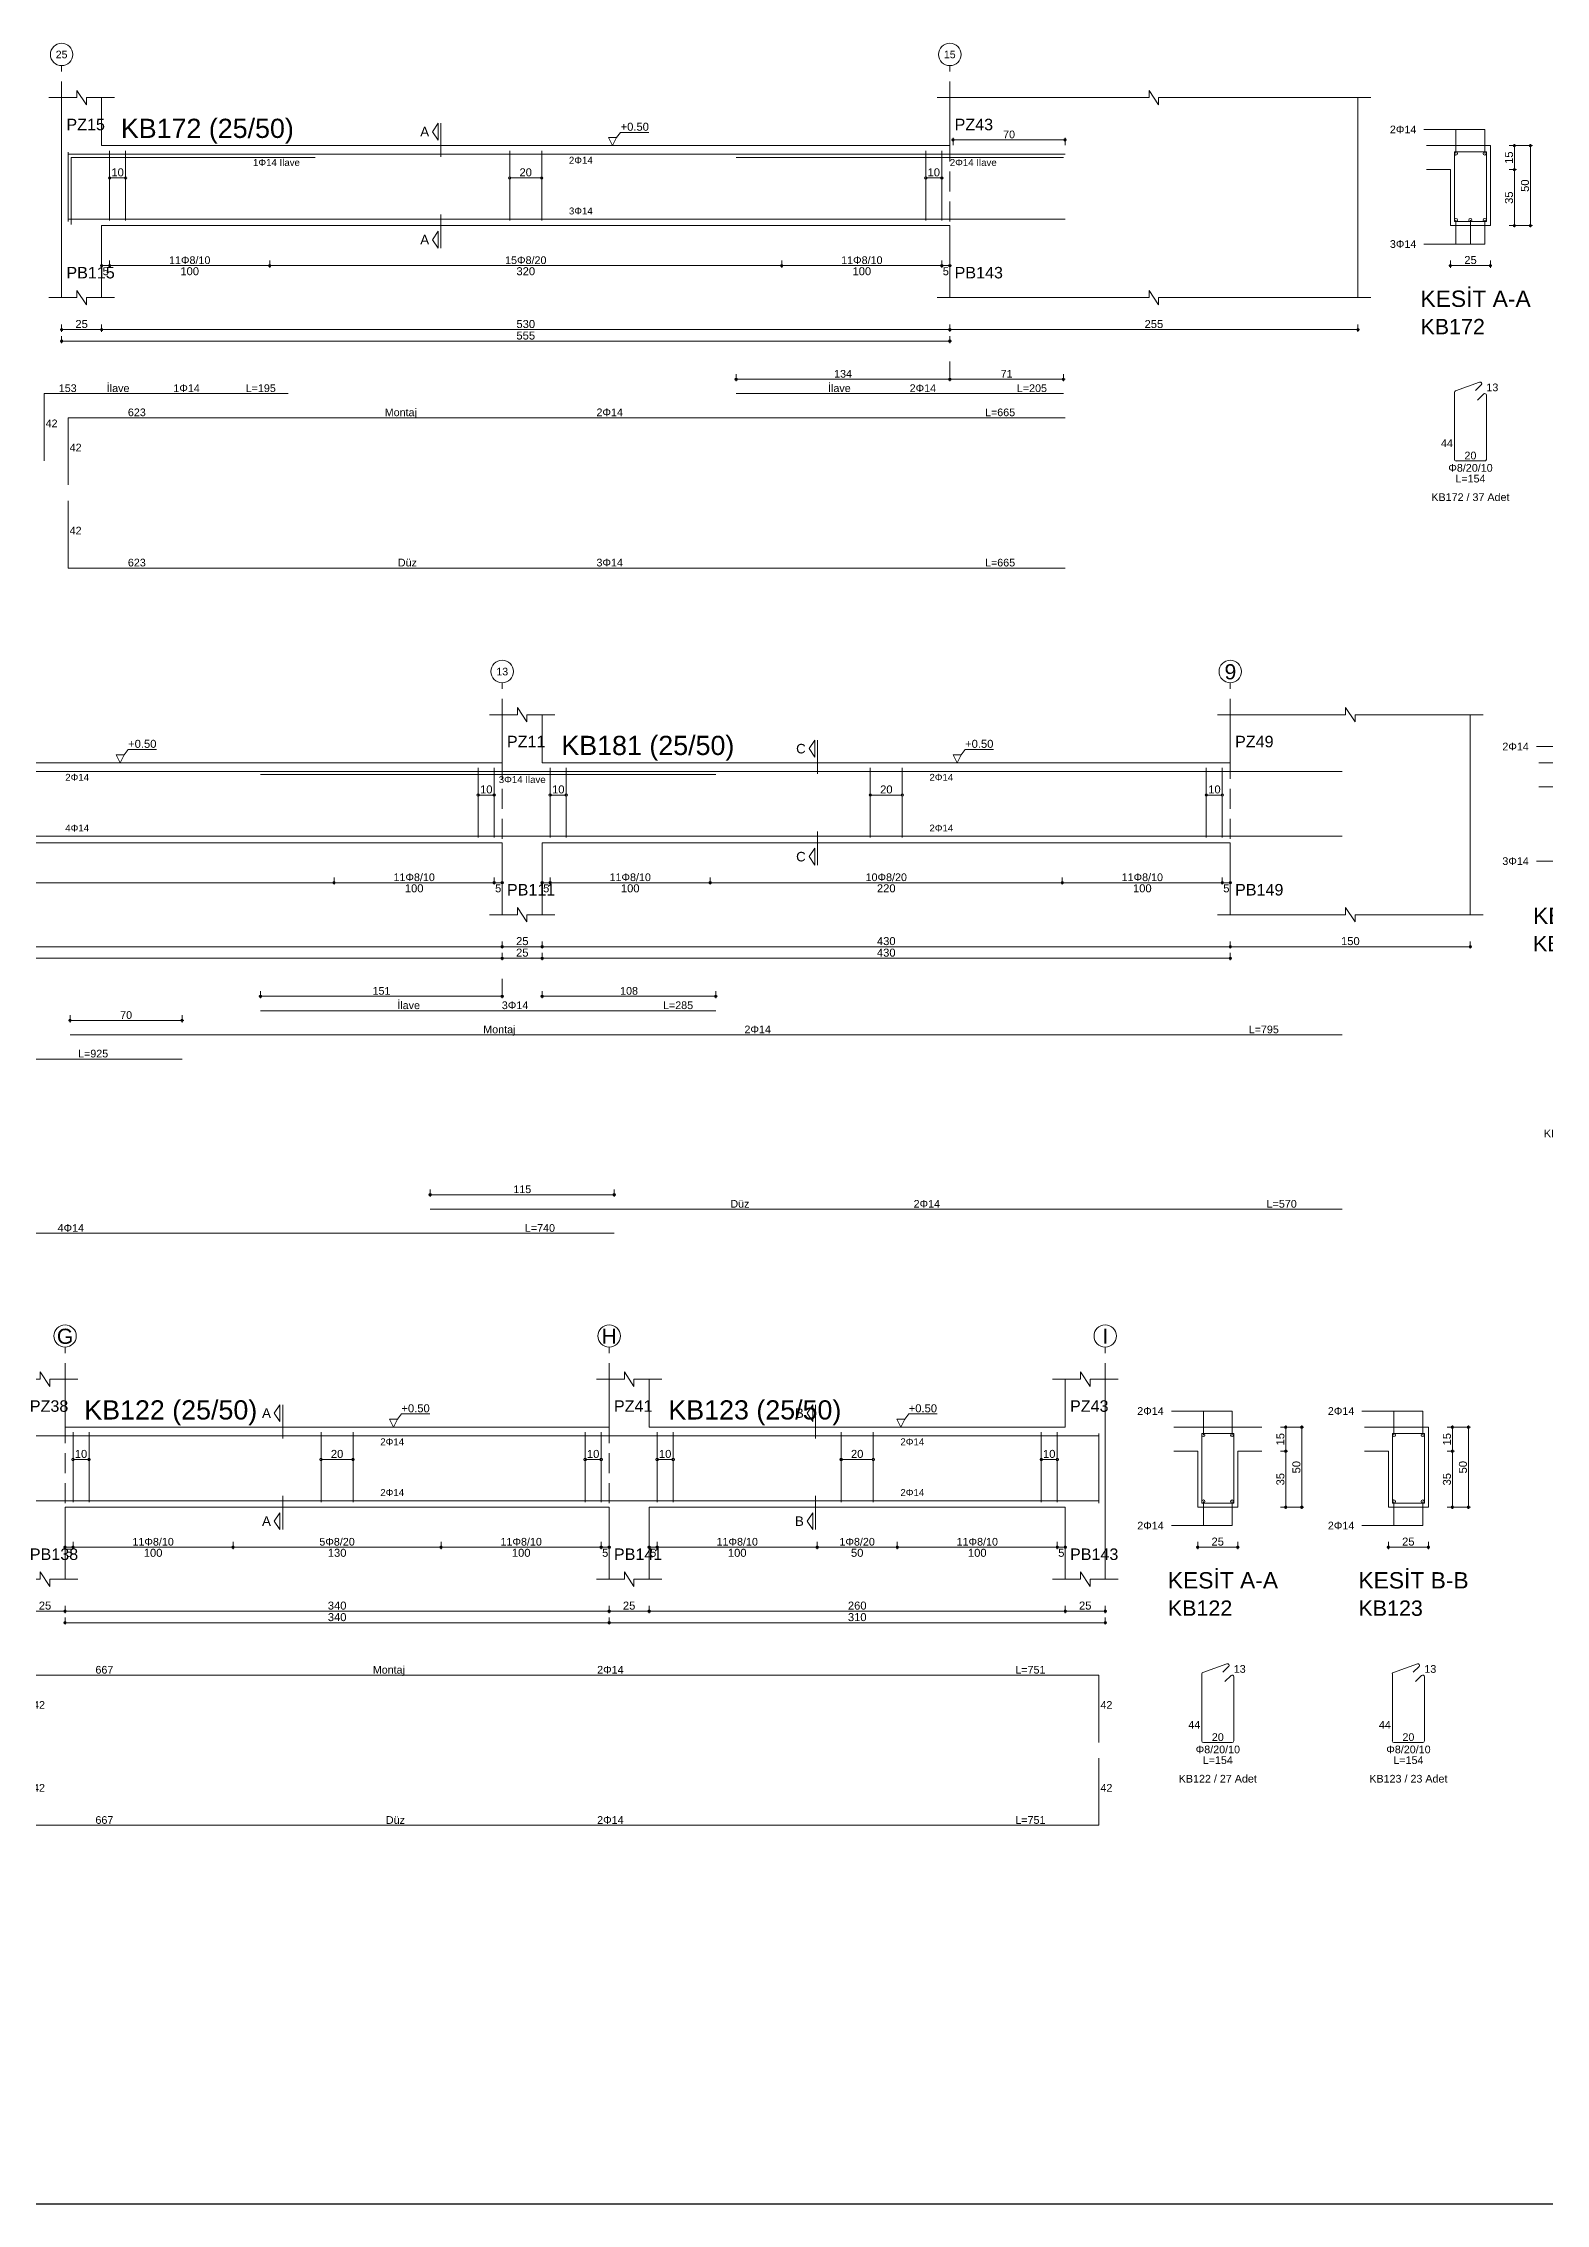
# Model space of a CAD drawing. Header units: millimetres. Extents: x 2232 to 85269, y -3593 to 5869.
# Drawn here: x 12529 to 13937, y -3593 to -1568 of the extents above; entities that cross this region are included whole.
import ezdxf

# ---------------------------------------------------------------- set-up
doc = ezdxf.new("R2010")
doc.units = ezdxf.units.MM
doc.linetypes.add('DASHDOT2', pattern=[12.7, 6.35, -3.175, 0, -3.175])
doc.linetypes.add('DASHED4', pattern=[18.75, 12.5, -6.25])
doc.layers.add('aks', color=251, linetype='DASHDOT2', lineweight=35)
for name, color, linetype in [('Donatı Topl. Uzun. Yazısı', 7, 'Continuous'), ('Donatı Uz. Yazısı', 7, 'Continuous'), ('Donatı Yazısı', 7, 'Continuous'), ('Donatı Çizgisi', 7, 'Continuous'), ('Kiriş', 7, 'Continuous'), ('Standart', 7, 'Continuous'), ('Ölçülendirme', 7, 'Continuous')]:
    doc.layers.add(name, color=color, linetype=linetype)
doc.styles.add('arial_1_18', font='arial.ttf', dxfattribs={"height": 0.2})

# ---------------------------------------------------------------- blocks, each defined once
blk = doc.blocks.new('IDE757Entity7352')
at = {"layer": 'aks', "color": 30, "linetype": 'DASHED4', "lineweight": 5}
for points in [[(4895.9, 2001.7), (4895.9, 2136.7)], [(5235.9, 2001.7), (5235.9, 2136.7)], [(5545.9, 2001.7), (5545.9, 2136.7)]]:
    blk.add_lwpolyline(points, dxfattribs=at)
at = {"layer": 'aks', "color": 1, "linetype": 'Continuous', "lineweight": 5}
for centre in [(4895.9, 2143.7), (5235.9, 2143.7), (5545.9, 2143.7)]:
    blk.add_circle(centre, 7, dxfattribs=at)
at = {"layer": 'Donatı Çizgisi', "color": 5, "linetype": 'Continuous', "lineweight": 5}
for points in [[(4874.9, 2039.3), (4874.9, 2082.7)], [(4874.9, 2081.3), (5541.9, 2081.3)], [(4900.9, 2039.9), (4900.9, 2083.5)], [(4910.9, 2039.9), (4910.9, 2083.5)], [(5055.9, 2039.9), (5055.9, 2083.5)], [(5075.9, 2039.9), (5075.9, 2083.5)], [(5220.9, 2039.9), (5220.9, 2083.5)], [(5230.9, 2039.9), (5230.9, 2083.5)], [(5265.9, 2039.9), (5265.9, 2083.5)], [(5275.9, 2039.9), (5275.9, 2083.5)], [(5380.9, 2039.9), (5380.9, 2083.5)], [(5400.9, 2039.9), (5400.9, 2083.5)], [(5505.9, 2039.9), (5505.9, 2083.5)], [(5515.9, 2039.9), (5515.9, 2083.5)], [(5541.9, 2039.3), (5541.9, 2082.7)], [(5606.2, 2039.2), (5606.2, 2082.8)], [(5606.2, 2082.8), (5626.2, 2082.8)], [(5626.2, 2039.2), (5626.2, 2082.8)], [(5725.3, 2039.2), (5725.3, 2082.8)], [(5725.3, 2082.8), (5745.3, 2082.8)], [(5745.3, 2039.2), (5745.3, 2082.8)], [(4874.9, 2040.7), (5541.9, 2040.7)], [(5606.2, 2039.2), (5626.2, 2039.2)], [(5725.3, 2039.2), (5745.3, 2039.2)], [(4874.9, 1889.7), (4874.9, 1931.7)], [(4874.9, 1931.7), (5541.9, 1931.7)], [(5541.9, 1889.7), (5541.9, 1931.7)], [(5606.2, 1890.6), (5606.2, 1932.5)], [(5606.9, 1933.4), (5621.9, 1938.9)], [(5619.3, 1933.6), (5623, 1937.2)], [(5620.7, 1927.7), (5624.5, 1931.5)], [(5725.3, 1890.6), (5725.3, 1932.5)], [(5726, 1933.4), (5741, 1938.9)], [(5738.4, 1933.6), (5742.1, 1937.2)], [(5739.8, 1927.7), (5743.6, 1931.5)], [(5626.2, 1890.6), (5626.2, 1930.7)], [(5745.3, 1890.6), (5745.3, 1930.7)], [(4874.9, 1837.9), (4874.9, 1879.9)], [(5541.9, 1837.9), (5541.9, 1879.9)], [(5607.2, 1889.6), (5625.2, 1889.6)], [(5726.3, 1889.6), (5744.3, 1889.6)], [(4874.9, 1837.9), (5541.9, 1837.9)]]:
    blk.add_lwpolyline(points, dxfattribs=at)
for centre in [(5607.2, 2081.8), (5625.2, 2081.8), (5726.3, 2081.8), (5744.3, 2081.8), (5607.2, 2040.2), (5625.2, 2040.2), (5726.3, 2040.2), (5744.3, 2040.2)]:
    blk.add_circle(centre, 1, dxfattribs=at)
for centre, start, end in [((5607.2, 1932.5), 110, 180), ((5622.3, 1937.9), 315, 110), ((5625.2, 1930.7), 0, 135), ((5726.3, 1932.5), 110, 180), ((5741.3, 1937.9), 315, 110), ((5744.3, 1930.7), 0, 135), ((5607.2, 1890.6), 180, 270), ((5625.2, 1890.6), 270, 0), ((5726.3, 1890.6), 180, 270), ((5744.3, 1890.6), 270, 0)]:
    blk.add_arc(centre, 1.02, start, end, dxfattribs=at)
at = {"layer": 'Kiriş', "color": 1, "linetype": 'Continuous', "lineweight": 5}
for points in [[(4880.4, 2116.7), (4880.4, 2121.2)], [(4886.4, 2112.2), (4880.4, 2121.2)], [(5245.4, 2116.7), (5245.4, 2121.2)], [(5251.4, 2112.2), (5245.4, 2121.2)], [(5530.4, 2116.7), (5530.4, 2121.2)], [(5536.4, 2112.2), (5530.4, 2121.2)], [(4862.9, 2116.7), (4880.4, 2116.7)], [(4870.9, 1991.7), (4870.9, 2116.7)], [(4886.4, 2112.2), (4886.4, 2116.7)], [(4886.4, 2116.7), (4903.9, 2116.7)], [(4895.9, 2086.7), (4895.9, 2116.7)], [(5227.9, 2116.7), (5245.4, 2116.7)], [(5235.9, 2086.7), (5235.9, 2116.7)], [(5251.4, 2116.7), (5268.9, 2116.7)], [(5251.4, 2112.2), (5251.4, 2116.7)], [(5260.9, 2086.7), (5260.9, 2116.7)], [(5512.9, 2116.7), (5530.4, 2116.7)], [(5520.9, 2086.7), (5520.9, 2116.7)], [(5536.4, 2116.7), (5553.9, 2116.7)], [(5536.4, 2112.2), (5536.4, 2116.7)], [(5545.9, 1991.7), (5545.9, 2116.7)], [(4895.9, 2086.7), (5235.9, 2086.7)], [(5260.9, 2086.7), (5520.9, 2086.7)], [(5588.7, 2086.7), (5643.7, 2086.7)], [(5707.8, 2086.7), (5747.8, 2086.7)], [(5747.8, 2036.7), (5747.8, 2086.7)], [(5588.7, 2071.7), (5603.7, 2071.7)], [(5603.7, 2036.7), (5603.7, 2071.7)], [(5628.7, 2071.7), (5643.7, 2071.7)], [(5628.7, 2036.7), (5628.7, 2071.7)], [(5707.8, 2071.7), (5722.8, 2071.7)], [(5722.8, 2036.7), (5722.8, 2071.7)], [(4895.9, 2036.7), (5235.9, 2036.7)], [(4895.9, 1991.7), (4895.9, 2036.7)], [(5235.9, 1991.7), (5235.9, 2036.7)], [(5260.9, 2036.7), (5520.9, 2036.7)], [(5260.9, 1991.7), (5260.9, 2036.7)], [(5520.9, 1991.7), (5520.9, 2036.7)], [(5603.7, 2036.7), (5628.7, 2036.7)], [(5722.8, 2036.7), (5747.8, 2036.7)], [(4862.9, 1991.7), (4880.4, 1991.7)], [(4886.4, 1987.2), (4880.4, 1996.2)], [(4880.4, 1991.7), (4880.4, 1996.2)], [(4886.4, 1991.7), (4903.9, 1991.7)], [(4886.4, 1987.2), (4886.4, 1991.7)], [(5227.9, 1991.7), (5245.4, 1991.7)], [(5251.4, 1987.2), (5245.4, 1996.2)], [(5245.4, 1991.7), (5245.4, 1996.2)], [(5251.4, 1991.7), (5268.9, 1991.7)], [(5251.4, 1987.2), (5251.4, 1991.7)], [(5512.9, 1991.7), (5530.4, 1991.7)], [(5536.4, 1987.2), (5530.4, 1996.2)], [(5530.4, 1991.7), (5530.4, 1996.2)], [(5536.4, 1991.7), (5553.9, 1991.7)], [(5536.4, 1987.2), (5536.4, 1991.7)]]:
    blk.add_lwpolyline(points, dxfattribs=at)
at = {"layer": 'Ölçülendirme', "color": 1, "linetype": 'Continuous', "lineweight": 5}
for points in [[(5026.6, 2095.5), (5030.1, 2100.7)], [(5030.1, 2090.2), (5026.6, 2095.5)], [(5030.1, 2090.2), (5030.1, 2100.7)], [(5031.9, 2079.7), (5031.9, 2100.7)], [(5103.6, 2091.7), (5106.1, 2095)], [(5106.1, 2095), (5123.8, 2095)], [(5359.6, 2095.5), (5363.1, 2100.7)], [(5363.1, 2090.2), (5359.6, 2095.5)], [(5363.1, 2090.2), (5363.1, 2100.7)], [(5364.9, 2079.7), (5364.9, 2100.7)], [(5420.6, 2091.7), (5423.1, 2095)], [(5423.1, 2095), (5440.8, 2095)], [(5587.2, 2096.8), (5625.2, 2096.8)], [(5607.2, 2081.8), (5607.2, 2096.8)], [(5625.2, 2081.8), (5625.2, 2096.8)], [(5706.3, 2096.8), (5744.3, 2096.8)], [(5726.3, 2081.8), (5726.3, 2096.8)], [(5744.3, 2081.8), (5744.3, 2096.8)], [(5101.1, 2086.7), (5098.6, 2091.7)], [(5098.6, 2091.7), (5103.6, 2091.7)], [(5103.6, 2091.7), (5101.1, 2086.7)], [(5101.1, 2086.7), (5101.1, 2086.7)], [(5418.1, 2086.7), (5415.6, 2091.7)], [(5415.6, 2091.7), (5420.6, 2091.7)], [(5420.6, 2091.7), (5418.1, 2086.7)], [(5418.1, 2086.7), (5418.1, 2086.7)], [(5655.5, 2086.7), (5670, 2086.7)], [(5658.7, 2035.7), (5658.7, 2087.7)], [(5668.7, 2035.7), (5668.7, 2087.7)], [(5759.6, 2086.7), (5774.1, 2086.7)], [(5762.8, 2035.7), (5762.8, 2087.7)], [(5772.8, 2035.7), (5772.8, 2087.7)], [(4900.9, 2066.5), (4910.9, 2066.5)], [(5055.9, 2066.5), (5075.9, 2066.5)], [(5220.9, 2066.5), (5230.9, 2066.5)], [(5265.9, 2066.5), (5275.9, 2066.5)], [(5380.9, 2066.5), (5400.9, 2066.5)], [(5505.9, 2066.5), (5515.9, 2066.5)], [(5655.5, 2071.7), (5660, 2071.7)], [(5759.6, 2071.7), (5764.1, 2071.7)], [(5031.9, 2022.7), (5031.9, 2043.7)], [(5364.9, 2022.7), (5364.9, 2043.7)], [(5607.2, 2025.2), (5607.2, 2040.2)], [(5625.2, 2025.2), (5625.2, 2040.2)], [(5726.3, 2025.2), (5726.3, 2040.2)], [(5744.3, 2025.2), (5744.3, 2040.2)], [(5026.6, 2028), (5030.1, 2033.2)], [(5030.1, 2022.7), (5026.6, 2028)], [(5030.1, 2022.7), (5030.1, 2033.2)], [(5359.6, 2028), (5363.1, 2033.2)], [(5363.1, 2022.7), (5359.6, 2028)], [(5363.1, 2022.7), (5363.1, 2033.2)], [(5655.5, 2036.7), (5670, 2036.7)], [(5759.6, 2036.7), (5774.1, 2036.7)], [(4895.9, 2010.5), (4895.9, 2015)], [(4900.9, 2010.5), (4900.9, 2015)], [(5000.9, 2010.5), (5000.9, 2015)], [(5130.9, 2010.5), (5130.9, 2015)], [(5230.9, 2010.5), (5230.9, 2015)], [(5235.9, 2010.5), (5235.9, 2015)], [(5260.9, 2010.5), (5260.9, 2015)], [(5265.9, 2010.5), (5265.9, 2015)], [(5365.9, 2010.5), (5365.9, 2015)], [(5415.9, 2010.5), (5415.9, 2015)], [(5515.9, 2010.5), (5515.9, 2015)], [(5520.9, 2010.5), (5520.9, 2015)], [(5587.2, 2025.2), (5625.2, 2025.2)], [(5603.7, 2010.5), (5603.7, 2015)], [(5628.7, 2010.5), (5628.7, 2015)], [(5706.3, 2025.2), (5744.3, 2025.2)], [(5722.8, 2010.5), (5722.8, 2015)], [(5747.8, 2010.5), (5747.8, 2015)], [(4894.9, 2011.7), (5236.9, 2011.7)], [(5259.9, 2011.7), (5521.9, 2011.7)], [(5602.7, 2011.7), (5629.7, 2011.7)], [(5721.8, 2011.7), (5748.8, 2011.7)], [(4869.9, 1971.7), (5546.9, 1971.7)], [(4870.9, 1970.5), (4870.9, 1975)], [(4895.9, 1970.5), (4895.9, 1975)], [(5235.9, 1970.5), (5235.9, 1975)], [(5260.9, 1970.5), (5260.9, 1975)], [(5520.9, 1970.5), (5520.9, 1975)], [(5545.9, 1970.5), (5545.9, 1975)], [(4894.9, 1964.5), (5546.9, 1964.5)], [(4895.9, 1963.3), (4895.9, 1967.8)], [(5235.9, 1963.3), (5235.9, 1967.8)], [(5545.9, 1963.3), (5545.9, 1967.8)]]:
    blk.add_lwpolyline(points, dxfattribs=at)
for centre in [(5658.7, 2086.7), (5668.7, 2086.7), (5762.8, 2086.7), (5772.8, 2086.7), (4900.9, 2066.5), (4910.9, 2066.5), (5055.9, 2066.5), (5075.9, 2066.5), (5220.9, 2066.5), (5230.9, 2066.5), (5265.9, 2066.5), (5275.9, 2066.5), (5380.9, 2066.5), (5400.9, 2066.5), (5505.9, 2066.5), (5515.9, 2066.5), (5658.7, 2071.7), (5762.8, 2071.7), (5658.7, 2036.7), (5668.7, 2036.7), (5762.8, 2036.7), (5772.8, 2036.7), (4895.9, 2011.7), (4900.9, 2011.7), (4900.9, 2011.7), (5000.9, 2011.7), (5000.9, 2011.7), (5130.9, 2011.7), (5130.9, 2011.7), (5230.9, 2011.7), (5230.9, 2011.7), (5235.9, 2011.7), (5260.9, 2011.7), (5265.9, 2011.7), (5265.9, 2011.7), (5365.9, 2011.7), (5365.9, 2011.7), (5415.9, 2011.7), (5415.9, 2011.7), (5515.9, 2011.7), (5515.9, 2011.7), (5520.9, 2011.7), (5603.7, 2011.7), (5628.7, 2011.7), (5722.8, 2011.7), (5747.8, 2011.7), (4870.9, 1971.7), (4895.9, 1971.7), (4895.9, 1971.7), (5235.9, 1971.7), (5235.9, 1971.7), (5260.9, 1971.7), (5260.9, 1971.7), (5520.9, 1971.7), (5520.9, 1971.7), (5545.9, 1971.7), (4895.9, 1964.5), (5235.9, 1964.5), (5235.9, 1964.5), (5545.9, 1964.5)]:
    blk.add_circle(centre, 0.75, dxfattribs=at)
at = {"layer": 'aks', "color": 1, "linetype": 'Continuous', "lineweight": 5, "style": 'arial_1_18'}
for s, p in [('G', (4890.8, 2138.8)), ('H', (5231.1, 2138.8)), ('I', (5544.1, 2138.8))]:
    blk.add_text(s, height=9.45, dxfattribs=at).set_placement(p)
at = {"layer": 'Donatı Topl. Uzun. Yazısı', "color": 1, "linetype": 'Continuous', "lineweight": 5, "style": 'arial_1_18'}
for s, p in [('L=751', (5489.7, 1932.7)), ('L=154', (5606.8, 1876.2)), ('L=154', (5725.9, 1876.2)), ('L=751', (5489.7, 1838.8))]:
    blk.add_text(s, height=4.8, dxfattribs=at).set_placement(p)
at = {"layer": 'Donatı Uz. Yazısı', "color": 1, "linetype": 'Continuous', "lineweight": 5, "style": 'arial_1_18'}
for s, p in [('667', (4914.9, 1932.7)), ('13', (5626.2, 1933.2)), ('13', (5745.3, 1933.2)), ('42', (4875.9, 1910.7)), ('42', (5542.9, 1910.7)), ('44', (5597.8, 1898.3)), ('20', (5612.5, 1890.6)), ('44', (5716.9, 1898.3)), ('20', (5731.6, 1890.6)), ('42', (4875.9, 1858.9)), ('42', (5542.9, 1858.9)), ('667', (4914.9, 1838.8))]:
    blk.add_text(s, height=4.8, dxfattribs=at).set_placement(p)
at = {"layer": 'Donatı Yazısı', "color": 5, "linetype": 'Continuous', "lineweight": 5, "style": 'arial_1_18'}
for s, p in [('2Φ14', (5565.9, 2094.4)), ('2Φ14', (5685, 2094.4)), ('2Φ14', (5565.9, 2022.8)), ('2Φ14', (5685, 2022.8)), ('2Φ14', (5228.4, 1932.7)), ('Φ8/20/10', (5602.4, 1882.9)), ('Φ8/20/10', (5721.5, 1882.9)), ('KB122 / 27 Adet', (5591.8, 1864.6)), ('KB123 / 23 Adet', (5710.9, 1864.6)), ('2Φ14', (5228.4, 1838.8))]:
    blk.add_text(s, height=4.8, dxfattribs=at).set_placement(p)
for p in [(5092.9, 2075.4), (5417.9, 2075.4), (5092.9, 2043.7), (5417.9, 2043.7)]:
    blk.add_text('2Φ14', height=4.32, rotation=360, dxfattribs=at).set_placement(p)
at = {"layer": 'Donatı Yazısı', "color": 1, "linetype": 'Continuous', "lineweight": 5, "style": 'arial_1_18'}
for s, p in [('Montaj', (5088.2, 1932.7)), ('Düz', (5096.4, 1838.8))]:
    blk.add_text(s, height=4.8, dxfattribs=at).set_placement(p)
at = {"layer": 'Kiriş', "color": 1, "linetype": 'Continuous', "lineweight": 5, "style": 'arial_1_18'}
for s, height, p in [('PZ38', 7.2, (4873.9, 2096.3)), ('KB122 (25/50)', 12, (4907.9, 2091.5)), ('PZ41', 7.2, (5238.9, 2096.3)), ('KB123 (25/50)', 12, (5272.9, 2091.5)), ('PZ43', 7.2, (5523.9, 2096.3)), ('PB138', 7.2, (4873.9, 2003.7)), ('PB141', 7.2, (5238.9, 2003.7)), ('PB143', 7.2, (5523.9, 2003.7)), ('KESİT A-A', 10.2, (5585, 1985.9)), ('KESİT B-B', 10.2, (5704.1, 1985.9)), ('KB122', 9.6, (5585, 1968.8)), ('KB123', 9.6, (5704.1, 1968.8))]:
    blk.add_text(s, height=height, dxfattribs=at).set_placement(p)
at = {"layer": 'Ölçülendirme', "color": 1, "linetype": 'Continuous', "lineweight": 5, "style": 'arial_1_18'}
for s, height, p in [('A', 5.95, (5019, 2092.5)), ('+0.50', 5, (5106.1, 2096)), ('B', 5.95, (5352, 2092.5)), ('+0.50', 5, (5423.1, 2096)), ('A', 5.95, (5019, 2025)), ('B', 5.95, (5352, 2025)), ('25', 5, (5612.3, 2012.7)), ('25', 5, (5731.4, 2012.7)), ('5', 5, (4896.5, 2005.7)), ('100', 5, (4945.1, 2005.7)), ('130', 5, (5060.1, 2005.7)), ('100', 5, (5175.1, 2005.7)), ('5', 5, (5231.5, 2005.7)), ('5', 5, (5261.5, 2005.7)), ('100', 5, (5310.1, 2005.7)), ('50', 5, (5387, 2005.7)), ('100', 5, (5460.1, 2005.7)), ('5', 5, (5516.5, 2005.7)), ('25', 5, (4879.5, 1972.7)), ('340', 5, (5060.1, 1972.7)), ('25', 5, (5244.5, 1972.7)), ('260', 5, (5385.1, 1972.7)), ('25', 5, (5529.5, 1972.7)), ('340', 5, (5060.1, 1965.5)), ('310', 5, (5385.1, 1965.5))]:
    blk.add_text(s, height=height, dxfattribs=at).set_placement(p)
for s, rotation, p in [('15', 90, (5657.8, 2075.3)), ('15', 90, (5761.9, 2075.3)), ('10', 360, (4902, 2067.5)), ('20', 360, (5062, 2067.5)), ('10', 360, (5222, 2067.5)), ('10', 360, (5267, 2067.5)), ('20', 360, (5387, 2067.5)), ('10', 360, (5507, 2067.5)), ('35', 90, (5657.8, 2050.3)), ('50', 90, (5667.8, 2057.8)), ('35', 90, (5761.9, 2050.3)), ('50', 90, (5771.9, 2057.8))]:
    blk.add_text(s, height=5, rotation=rotation, dxfattribs=at).set_placement(p)
at = {"layer": 'Ölçülendirme', "color": 5, "linetype": 'Continuous', "lineweight": 5, "style": 'arial_1_18'}
for s, p in [('11Φ8/10', (4938, 2012.7)), ('5Φ8/20', (5054.8, 2012.7)), ('11Φ8/10', (5168, 2012.7)), ('11Φ8/10', (5303, 2012.7)), ('1Φ8/20', (5379.8, 2012.7)), ('11Φ8/10', (5453, 2012.7))]:
    blk.add_text(s, height=4.8, dxfattribs=at).set_placement(p)
blk = doc.blocks.new('IDE757Entity7371')
at = {"layer": 'aks', "color": 30, "linetype": 'DASHED4', "lineweight": 5}
for points in [[(22309.5, 2016.8), (22309.5, 2151.8)], [(22864.5, 2016.8), (22864.5, 2151.8)], [(22864.5, 1955.8), (22864.5, 1966.8)]]:
    blk.add_lwpolyline(points, dxfattribs=at)
at = {"layer": 'aks', "color": 1, "linetype": 'Continuous', "lineweight": 5}
for centre in [(22309.5, 2158.8), (22864.5, 2158.8)]:
    blk.add_circle(centre, 7, dxfattribs=at)
at = {"layer": 'Donatı Çizgisi', "color": 5, "linetype": 'Continuous', "lineweight": 5}
for points in [[(22313.5, 2054.4), (22313.5, 2097.8)], [(22313.5, 2096.4), (22936.5, 2096.4)], [(22315.5, 2052.4), (22315.5, 2094.4)], [(22315.5, 2094.4), (22468, 2094.4)], [(22339.5, 2055), (22339.5, 2098.6)], [(22349.5, 2055), (22349.5, 2098.6)], [(22589.5, 2055), (22589.5, 2098.6)], [(22609.5, 2055), (22609.5, 2098.6)], [(22731, 2094.4), (22935.5, 2094.4)], [(22849.5, 2055), (22849.5, 2098.6)], [(22859.5, 2055), (22859.5, 2098.6)], [(23179.8, 2054.3), (23179.8, 2097.9)], [(23179.8, 2097.9), (23199.8, 2097.9)], [(23199.8, 2054.3), (23199.8, 2097.9)], [(22313.5, 2055.8), (22936.5, 2055.8)], [(23179.8, 2054.3), (23199.8, 2054.3)], [(22298.5, 1904.8), (22298.5, 1946.8)], [(22298.5, 1946.8), (22451, 1946.8)], [(22731, 1946.8), (22935.5, 1946.8)], [(23179.8, 1905.7), (23179.8, 1947.6)], [(23180.5, 1948.5), (23195.5, 1954)], [(23192.9, 1948.7), (23196.6, 1952.3)], [(23194.3, 1942.8), (23198.1, 1946.6)], [(23199.8, 1905.7), (23199.8, 1945.8)], [(22313.5, 1889.7), (22313.5, 1931.7)], [(22313.5, 1931.7), (22936.5, 1931.7)], [(23180.9, 1904.7), (23198.8, 1904.7)], [(22313.5, 1837.8), (22313.5, 1879.8)], [(22313.5, 1837.8), (22936.5, 1837.8)]]:
    blk.add_lwpolyline(points, dxfattribs=at)
for centre in [(23180.8, 2096.9), (23198.8, 2096.9), (23180.8, 2055.3), (23189.8, 2055.3), (23198.8, 2055.3)]:
    blk.add_circle(centre, 1, dxfattribs=at)
for centre, start, end in [((23180.9, 1947.6), 110, 180), ((23195.9, 1953), 315, 110), ((23198.8, 1945.8), 0, 135), ((23180.9, 1905.7), 180, 270), ((23198.8, 1905.7), 270, 0)]:
    blk.add_arc(centre, 1.02, start, end, dxfattribs=at)
at = {"layer": 'Kiriş', "color": 1, "linetype": 'Continuous', "lineweight": 5}
for points in [[(22319, 2131.8), (22319, 2136.3)], [(22325, 2127.3), (22319, 2136.3)], [(22989, 2131.8), (22989, 2136.3)], [(22995, 2127.3), (22989, 2136.3)], [(22301.5, 2131.8), (22319, 2131.8)], [(22309.5, 2006.8), (22309.5, 2131.8)], [(22325, 2127.3), (22325, 2131.8)], [(22325, 2131.8), (22342.5, 2131.8)], [(22334.5, 2101.8), (22334.5, 2131.8)], [(22856.5, 2131.8), (22989, 2131.8)], [(22864.5, 2101.8), (22864.5, 2131.8)], [(22995, 2131.8), (23127.5, 2131.8)], [(22995, 2127.3), (22995, 2131.8)], [(23119.5, 2006.8), (23119.5, 2131.8)], [(22334.5, 2101.8), (22864.5, 2101.8)], [(23162.3, 2101.8), (23202.3, 2101.8)], [(23202.3, 2051.8), (23202.3, 2101.8)], [(23162.3, 2086.8), (23177.3, 2086.8)], [(23177.3, 2051.8), (23177.3, 2086.8)], [(22334.5, 2051.8), (22864.5, 2051.8)], [(22334.5, 2006.8), (22334.5, 2051.8)], [(22864.5, 2006.8), (22864.5, 2051.8)], [(23177.3, 2051.8), (23202.3, 2051.8)], [(22301.5, 2006.8), (22319, 2006.8)], [(22325, 2002.3), (22319, 2011.3)], [(22319, 2006.8), (22319, 2011.3)], [(22325, 2006.8), (22342.5, 2006.8)], [(22325, 2002.3), (22325, 2006.8)], [(22856.5, 2006.8), (22989, 2006.8)], [(22995, 2002.3), (22989, 2011.3)], [(22989, 2006.8), (22989, 2011.3)], [(22995, 2006.8), (23127.5, 2006.8)], [(22995, 2002.3), (22995, 2006.8)]]:
    blk.add_lwpolyline(points, dxfattribs=at)
at = {"layer": 'Ölçülendirme', "color": 1, "linetype": 'Continuous', "lineweight": 5}
for points in [[(22541.3, 2110.5), (22544.8, 2115.8)], [(22544.8, 2105.3), (22541.3, 2110.5)], [(22544.8, 2105.3), (22544.8, 2115.8)], [(22546.5, 2094.8), (22546.5, 2115.8)], [(22653.8, 2101.8), (22651.3, 2106.8)], [(22651.3, 2106.8), (22656.3, 2106.8)], [(22656.3, 2106.8), (22653.8, 2101.8)], [(22656.3, 2106.8), (22658.8, 2110.1)], [(22658.8, 2110.1), (22676.4, 2110.1)], [(22866.5, 2102.1), (22866.5, 2106.6)], [(22936.5, 2102.1), (22936.5, 2106.6)], [(23160.8, 2111.9), (23198.8, 2111.9)], [(23180.8, 2096.9), (23180.8, 2111.9)], [(23198.8, 2096.9), (23198.8, 2111.9)], [(22653.8, 2101.8), (22653.8, 2101.8)], [(22865.5, 2105.4), (22937.5, 2105.4)], [(23214.1, 2101.8), (23228.6, 2101.8)], [(23217.3, 2050.8), (23217.3, 2102.8)], [(23227.3, 2050.8), (23227.3, 2102.8)], [(22339.5, 2081.6), (22349.5, 2081.6)], [(22589.5, 2081.6), (22609.5, 2081.6)], [(22849.5, 2081.6), (22859.5, 2081.6)], [(23214.1, 2086.8), (23218.6, 2086.8)], [(22546.5, 2037.8), (22546.5, 2058.8)], [(23180.8, 2040.3), (23180.8, 2055.3)], [(23189.8, 2040.3), (23189.8, 2055.3)], [(23198.8, 2040.3), (23198.8, 2055.3)], [(22541.3, 2043), (22544.8, 2048.3)], [(22544.8, 2037.8), (22541.3, 2043)], [(22544.8, 2037.8), (22544.8, 2048.3)], [(23160.8, 2040.3), (23198.8, 2040.3)], [(23214.1, 2051.8), (23228.6, 2051.8)], [(22333.5, 2026.8), (22865.5, 2026.8)], [(22334.5, 2025.5), (22334.5, 2030)], [(22339.5, 2025.5), (22339.5, 2030)], [(22439.5, 2025.5), (22439.5, 2030)], [(22759.5, 2025.5), (22759.5, 2030)], [(22859.5, 2025.5), (22859.5, 2030)], [(22864.5, 2025.5), (22864.5, 2030)], [(23176.3, 2026.8), (23203.3, 2026.8)], [(23177.3, 2025.5), (23177.3, 2030)], [(23202.3, 2025.5), (23202.3, 2030)], [(22308.5, 1986.8), (23120.5, 1986.8)], [(22309.5, 1985.5), (22309.5, 1990)], [(22334.5, 1985.5), (22334.5, 1990)], [(22864.5, 1985.5), (22864.5, 1990)], [(23119.5, 1985.5), (23119.5, 1990)], [(22308.5, 1979.6), (22865.5, 1979.6)], [(22309.5, 1978.3), (22309.5, 1982.8)], [(22864.5, 1978.3), (22864.5, 1982.8)], [(22731, 1954.5), (22731, 1959)], [(22864.5, 1954.5), (22864.5, 1959)], [(22864.5, 1954.5), (22864.5, 1959)], [(22935.5, 1954.5), (22935.5, 1959)], [(22730, 1955.8), (22865.5, 1955.8)], [(22863.5, 1955.8), (22936.5, 1955.8)]]:
    blk.add_lwpolyline(points, dxfattribs=at)
for centre in [(22866.5, 2105.4), (22936.5, 2105.4), (23217.3, 2101.8), (23227.3, 2101.8), (22339.5, 2081.6), (22349.5, 2081.6), (22589.5, 2081.6), (22609.5, 2081.6), (22849.5, 2081.6), (22859.5, 2081.6), (23217.3, 2086.8), (23217.3, 2051.8), (23227.3, 2051.8), (22334.5, 2026.8), (22339.5, 2026.8), (22339.5, 2026.8), (22439.5, 2026.8), (22439.5, 2026.8), (22759.5, 2026.8), (22759.5, 2026.8), (22859.5, 2026.8), (22859.5, 2026.8), (22864.5, 2026.8), (23177.3, 2026.8), (23202.3, 2026.8), (22309.5, 1986.8), (22334.5, 1986.8), (22334.5, 1986.8), (22864.5, 1986.8), (22864.5, 1986.8), (23119.5, 1986.8), (22309.5, 1979.6), (22864.5, 1979.6), (22731, 1955.8), (22864.5, 1955.8), (22864.5, 1955.8), (22935.5, 1955.8)]:
    blk.add_circle(centre, 0.75, dxfattribs=at)
at = {"layer": 'aks', "color": 1, "linetype": 'Continuous', "lineweight": 5, "style": 'arial_1_18'}
for s, p in [('25', (22305.8, 2156.4)), ('15', (22860.8, 2156.4))]:
    blk.add_text(s, height=4.73, dxfattribs=at).set_placement(p)
at = {"layer": 'Donatı Topl. Uzun. Yazısı', "color": 1, "linetype": 'Continuous', "lineweight": 5, "style": 'arial_1_18'}
for s, p in [('L=195', (22424.5, 1947.8)), ('L=205', (22906.4, 1947.8)), ('L=665', (22886.5, 1932.7)), ('L=154', (23180.4, 1891.3)), ('L=665', (22886.5, 1838.8))]:
    blk.add_text(s, height=4.8, dxfattribs=at).set_placement(p)
at = {"layer": 'Donatı Uz. Yazısı', "color": 1, "linetype": 'Continuous', "lineweight": 5, "style": 'arial_1_18'}
for s, p in [('153', (22307.7, 1947.8)), ('13', (23199.8, 1948.3)), ('623', (22350.9, 1932.7)), ('42', (22299.5, 1925.8)), ('44', (23171.4, 1913.4)), ('42', (22314.5, 1910.7)), ('20', (23186.1, 1905.7)), ('42', (22314.5, 1858.8)), ('623', (22350.9, 1838.8))]:
    blk.add_text(s, height=4.8, dxfattribs=at).set_placement(p)
at = {"layer": 'Donatı Yazısı', "color": 5, "linetype": 'Continuous', "lineweight": 5, "style": 'arial_1_18'}
for s, height, p in [('2Φ14', 4.8, (23139.5, 2109.5)), ('1Φ14 İlave', 4.32, (22429.1, 2089.1)), ('2Φ14 İlave', 4.32, (22864.5, 2089.1)), ('3Φ14', 4.8, (23139.5, 2037.9)), ('1Φ14', 4.8, (22379.3, 1947.8)), ('2Φ14', 4.8, (22839.4, 1947.8)), ('2Φ14', 4.8, (22643.7, 1932.7)), ('Φ8/20/10', 4.8, (23176, 1898)), ('KB172 / 37 Adet', 4.8, (23165.4, 1879.7)), ('3Φ14', 4.8, (22643.7, 1838.8))]:
    blk.add_text(s, height=height, dxfattribs=at).set_placement(p)
for s, p in [('2Φ14', (22626.5, 2090.5)), ('3Φ14', (22626.5, 2058.8))]:
    blk.add_text(s, height=4.32, rotation=360, dxfattribs=at).set_placement(p)
at = {"layer": 'Donatı Yazısı', "color": 1, "linetype": 'Continuous', "lineweight": 5, "style": 'arial_1_18'}
for s, p in [('İlave', (22337.7, 1947.8)), ('İlave', (22788.4, 1947.8)), ('Montaj', (22511.4, 1932.7)), ('Düz', (22519.6, 1838.8))]:
    blk.add_text(s, height=4.8, dxfattribs=at).set_placement(p)
at = {"layer": 'Kiriş', "color": 1, "linetype": 'Continuous', "lineweight": 5, "style": 'arial_1_18'}
for s, height, p in [('PZ15', 7.2, (22312.5, 2111.4)), ('KB172 (25/50)', 12, (22346.5, 2106.6)), ('PZ43', 7.2, (22867.5, 2111.4)), ('PB115', 7.2, (22312.5, 2018.8)), ('PB143', 7.2, (22867.5, 2018.8)), ('KESİT A-A', 10.2, (23158.6, 2001)), ('KB172', 9.6, (23158.6, 1983.9))]:
    blk.add_text(s, height=height, dxfattribs=at).set_placement(p)
at = {"layer": 'Ölçülendirme', "color": 1, "linetype": 'Continuous', "lineweight": 5, "style": 'arial_1_18'}
for s, height, p in [('A', 5.95, (22533.6, 2107.6)), ('+0.50', 5, (22658.8, 2111.1)), ('70', 4.8, (22897.8, 2106.4)), ('A', 5.95, (22533.6, 2040.1)), ('5', 5, (22335.1, 2020.8)), ('100', 5, (22383.7, 2020.8)), ('320', 5, (22593.7, 2020.8)), ('100', 5, (22803.7, 2020.8)), ('5', 5, (22860.1, 2020.8)), ('25', 5, (23186, 2027.8)), ('25', 5, (22318.1, 1987.8)), ('530', 5, (22593.7, 1987.8)), ('555', 5, (22593.7, 1980.6)), ('255', 5, (22986.2, 1987.8))]:
    blk.add_text(s, height=height, dxfattribs=at).set_placement(p)
for s, rotation, p in [('15', 90, (23216.4, 2090.4)), ('10', 360, (22340.6, 2082.6)), ('20', 360, (22595.6, 2082.6)), ('10', 360, (22850.6, 2082.6)), ('50', 90, (23226.4, 2072.9)), ('35', 90, (23216.4, 2065.4))]:
    blk.add_text(s, height=5, rotation=rotation, dxfattribs=at).set_placement(p)
at = {"layer": 'Ölçülendirme', "color": 5, "linetype": 'Continuous', "lineweight": 5, "style": 'arial_1_18'}
for s, p in [('11Φ8/10', (22376.6, 2027.8)), ('15Φ8/20', (22586.6, 2027.8)), ('11Φ8/10', (22796.6, 2027.8)), ('134', (22792.2, 1956.8)), ('71', (22896.3, 1956.8))]:
    blk.add_text(s, height=4.8, dxfattribs=at).set_placement(p)
blk = doc.blocks.new('IDE757Entity7375')
at = {"layer": 'aks', "color": 30, "linetype": 'DASHED4', "lineweight": 5}
for points in [[(27038.7, 2047), (27038.7, 2182)], [(27493.7, 2047), (27493.7, 2182)], [(27038.7, 1986), (27038.7, 1997)]]:
    blk.add_lwpolyline(points, dxfattribs=at)
at = {"layer": 'aks', "color": 1, "linetype": 'Continuous', "lineweight": 5}
for centre in [(27038.7, 2189), (27493.7, 2189)]:
    blk.add_circle(centre, 7, dxfattribs=at)
at = {"layer": 'Donatı Çizgisi', "color": 5, "linetype": 'Continuous', "lineweight": 5}
for points in [[(25913.7, 2126.6), (27563.7, 2126.6)], [(26887.7, 2124.6), (27172.2, 2124.6)], [(27023.7, 2085.2), (27023.7, 2128.8)], [(27033.7, 2085.2), (27033.7, 2128.8)], [(27068.7, 2085.2), (27068.7, 2128.8)], [(27078.7, 2085.2), (27078.7, 2128.8)], [(27268.7, 2085.2), (27268.7, 2128.8)], [(27288.7, 2085.2), (27288.7, 2128.8)], [(27478.7, 2085.2), (27478.7, 2128.8)], [(27488.7, 2085.2), (27488.7, 2128.8)], [(25913.7, 2086), (27563.7, 2086)], [(26887.7, 1977), (27172.2, 1977)], [(26768.7, 1961.9), (27563.7, 1961.9)], [(25913.7, 1946.8), (26838.7, 1946.8)], [(26993.7, 1853), (27563.7, 1853)], [(26368.7, 1837.9), (27108.7, 1837.9)]]:
    blk.add_lwpolyline(points, dxfattribs=at)
at = {"layer": 'Kiriş', "color": 1, "linetype": 'Continuous', "lineweight": 5}
for points in [[(27030.7, 2162), (27048.2, 2162)], [(27038.7, 2132), (27038.7, 2162)], [(27048.2, 2162), (27048.2, 2166.5)], [(27054.2, 2157.5), (27048.2, 2166.5)], [(27054.2, 2162), (27071.7, 2162)], [(27054.2, 2157.5), (27054.2, 2162)], [(27063.7, 2132), (27063.7, 2162)], [(27485.7, 2162), (27565.7, 2162)], [(27493.7, 2132), (27493.7, 2162)], [(27565.7, 2162), (27565.7, 2166.5)], [(27571.7, 2157.5), (27565.7, 2166.5)], [(27571.7, 2162), (27651.7, 2162)], [(27571.7, 2157.5), (27571.7, 2162)], [(27643.7, 2037), (27643.7, 2162)], [(26438.7, 2132), (27038.7, 2132)], [(27063.7, 2132), (27493.7, 2132)], [(27686.6, 2132), (27741.6, 2132)], [(27686.6, 2117), (27701.6, 2117)], [(26438.7, 2082), (27038.7, 2082)], [(27038.7, 2037), (27038.7, 2082)], [(27063.7, 2082), (27493.7, 2082)], [(27063.7, 2037), (27063.7, 2082)], [(27493.7, 2037), (27493.7, 2082)], [(27054.2, 2032.5), (27048.2, 2041.5)], [(27048.2, 2037), (27048.2, 2041.5)], [(27571.7, 2032.5), (27565.7, 2041.5)], [(27565.7, 2037), (27565.7, 2041.5)], [(27030.7, 2037), (27048.2, 2037)], [(27054.2, 2037), (27071.7, 2037)], [(27054.2, 2032.5), (27054.2, 2037)], [(27485.7, 2037), (27565.7, 2037)], [(27571.7, 2037), (27651.7, 2037)], [(27571.7, 2032.5), (27571.7, 2037)]]:
    blk.add_lwpolyline(points, dxfattribs=at)
at = {"layer": 'Ölçülendirme', "color": 1, "linetype": 'Continuous', "lineweight": 5}
for points in [[(26800, 2132), (26797.5, 2137)], [(26797.5, 2137), (26802.5, 2137)], [(26802.5, 2137), (26800, 2132)], [(26802.5, 2137), (26805, 2140.3)], [(26805, 2140.3), (26822.7, 2140.3)], [(27230.5, 2140.8), (27234, 2146)], [(27234, 2135.5), (27230.5, 2140.8)], [(27234, 2135.5), (27234, 2146)], [(27235.7, 2125), (27235.7, 2146)], [(27323, 2132), (27320.5, 2137)], [(27320.5, 2137), (27325.5, 2137)], [(27325.5, 2137), (27323, 2132)], [(27325.5, 2137), (27328, 2140.3)], [(27328, 2140.3), (27345.7, 2140.3)], [(27685.1, 2142.1), (27723.1, 2142.1)], [(26800, 2132), (26800, 2132)], [(27323, 2132), (27323, 2132)], [(27023.7, 2111.8), (27033.7, 2111.8)], [(27068.7, 2111.8), (27078.7, 2111.8)], [(27268.7, 2111.8), (27288.7, 2111.8)], [(27478.7, 2111.8), (27488.7, 2111.8)], [(27235.7, 2068), (27235.7, 2089)], [(27230.5, 2073.3), (27234, 2078.5)], [(27234, 2068), (27230.5, 2073.3)], [(27234, 2068), (27234, 2078.5)], [(27685.1, 2070.5), (27723.1, 2070.5)], [(26437.7, 2057), (27039.7, 2057)], [(26933.7, 2055.8), (26933.7, 2060.3)], [(27033.7, 2055.8), (27033.7, 2060.3)], [(27038.7, 2055.8), (27038.7, 2060.3)], [(27062.7, 2057), (27494.7, 2057)], [(27063.7, 2055.8), (27063.7, 2060.3)], [(27068.7, 2055.8), (27068.7, 2060.3)], [(27168.7, 2055.8), (27168.7, 2060.3)], [(27388.7, 2055.8), (27388.7, 2060.3)], [(27488.7, 2055.8), (27488.7, 2060.3)], [(27493.7, 2055.8), (27493.7, 2060.3)], [(25832.7, 2017), (27644.7, 2017)], [(27038.7, 2015.8), (27038.7, 2020.3)], [(27038.7, 2008.6), (27038.7, 2013.1)], [(27063.7, 2015.8), (27063.7, 2020.3)], [(27063.7, 2008.6), (27063.7, 2013.1)], [(27493.7, 2015.8), (27493.7, 2020.3)], [(27493.7, 2008.6), (27493.7, 2013.1)], [(27643.7, 2015.8), (27643.7, 2020.3)], [(25982.7, 2009.8), (27494.7, 2009.8)], [(26886.7, 1986), (27039.7, 1986)], [(26887.7, 1984.8), (26887.7, 1989.3)], [(27038.7, 1984.8), (27038.7, 1989.3)], [(27062.7, 1986), (27173.2, 1986)], [(27063.7, 1984.8), (27063.7, 1989.3)], [(27172.2, 1984.8), (27172.2, 1989.3)], [(26768.7, 1969.7), (26768.7, 1974.2)], [(26838.7, 1969.7), (26838.7, 1974.2)], [(26767.7, 1970.9), (26839.7, 1970.9)], [(26993.7, 1860.7), (26993.7, 1865.2)], [(27108.7, 1860.7), (27108.7, 1865.2)], [(26992.7, 1862), (27109.7, 1862)]]:
    blk.add_lwpolyline(points, dxfattribs=at)
for centre in [(27023.7, 2111.8), (27033.7, 2111.8), (27068.7, 2111.8), (27078.7, 2111.8), (27268.7, 2111.8), (27288.7, 2111.8), (27478.7, 2111.8), (27488.7, 2111.8), (26933.7, 2057), (26933.7, 2057), (27033.7, 2057), (27033.7, 2057), (27038.7, 2057), (27063.7, 2057), (27068.7, 2057), (27068.7, 2057), (27168.7, 2057), (27168.7, 2057), (27388.7, 2057), (27388.7, 2057), (27488.7, 2057), (27488.7, 2057), (27493.7, 2057), (27038.7, 2017), (27038.7, 2017), (27063.7, 2017), (27063.7, 2017), (27493.7, 2017), (27493.7, 2017), (27643.7, 2017), (27038.7, 2009.8), (27038.7, 2009.8), (27063.7, 2009.8), (27063.7, 2009.8), (27493.7, 2009.8), (26887.7, 1986), (27038.7, 1986), (27063.7, 1986), (27172.2, 1986), (26768.7, 1970.9), (26838.7, 1970.9), (26993.7, 1862), (27108.7, 1862)]:
    blk.add_circle(centre, 0.75, dxfattribs=at)
at = {"layer": 'aks', "color": 1, "linetype": 'Continuous', "lineweight": 5, "style": 'arial_1_18'}
for s, height, p in [('13', 4.73, (27035.1, 2186.6)), ('9', 9.45, (27490.1, 2184.1))]:
    blk.add_text(s, height=height, dxfattribs=at).set_placement(p)
at = {"layer": 'Donatı Topl. Uzun. Yazısı', "color": 1, "linetype": 'Continuous', "lineweight": 5, "style": 'arial_1_18'}
for s, p in [('L=285', (27139.2, 1978)), ('L=795', (27505.2, 1962.9)), ('L=925', (26773.7, 1947.8)), ('L=570', (27516.4, 1853.9)), ('L=740', (27052.9, 1838.8))]:
    blk.add_text(s, height=4.8, dxfattribs=at).set_placement(p)
at = {"layer": 'Donatı Yazısı', "color": 5, "linetype": 'Continuous', "lineweight": 5, "style": 'arial_1_18'}
for s, height, p in [('2Φ14', 4.8, (27663.7, 2139.7)), ('3Φ14 İlave', 4.32, (27036.6, 2119.3)), ('3Φ14', 4.8, (27663.7, 2068.1)), ('3Φ14', 4.8, (27038.5, 1978)), ('2Φ14', 4.8, (27190.1, 1962.9)), ('KB179 / 32 Adet', 4.8, (27689.7, 1897.9)), ('2Φ14', 4.8, (27295.8, 1853.9)), ('4Φ14', 4.8, (26760.9, 1838.8))]:
    blk.add_text(s, height=height, dxfattribs=at).set_placement(p)
for s, p in [('2Φ14', (26765.7, 2120.7)), ('2Φ14', (27305.7, 2120.7)), ('4Φ14', (26765.7, 2089)), ('2Φ14', (27305.7, 2089))]:
    blk.add_text(s, height=4.32, rotation=360, dxfattribs=at).set_placement(p)
at = {"layer": 'Donatı Yazısı', "color": 1, "linetype": 'Continuous', "lineweight": 5, "style": 'arial_1_18'}
for s, p in [('İlave', (26973.2, 1978)), ('Montaj', (27026.9, 1962.9)), ('Düz', (27181.3, 1853.9))]:
    blk.add_text(s, height=4.8, dxfattribs=at).set_placement(p)
at = {"layer": 'Kiriş', "color": 1, "linetype": 'Continuous', "lineweight": 5, "style": 'arial_1_18'}
for s, height, p in [('PZ11', 7.2, (27041.7, 2141.6)), ('KB181 (25/50)', 12, (27075.7, 2136.8)), ('PZ49', 7.2, (27496.7, 2141.6)), ('PB111', 7.2, (27041.7, 2049)), ('PB149', 7.2, (27496.7, 2049)), ('KESİT A-A', 10.2, (27682.9, 2031.2)), ('KB179', 9.6, (27682.9, 2014.1))]:
    blk.add_text(s, height=height, dxfattribs=at).set_placement(p)
at = {"layer": 'Ölçülendirme', "color": 1, "linetype": 'Continuous', "lineweight": 5, "style": 'arial_1_18'}
for s, height, p in [('+0.50', 5, (26805, 2141.3)), ('C', 5.95, (27222.4, 2137.8)), ('+0.50', 5, (27328, 2141.3)), ('C', 5.95, (27222.4, 2070.3)), ('100', 5, (26977.9, 2051)), ('5', 5, (27034.3, 2051)), ('5', 5, (27064.3, 2051)), ('100', 5, (27112.9, 2051)), ('220', 5, (27272.9, 2051)), ('100', 5, (27432.9, 2051)), ('5', 5, (27489.3, 2051)), ('25', 5, (27047.4, 2018)), ('25', 5, (27047.4, 2010.8)), ('430', 5, (27272.9, 2018)), ('430', 5, (27272.9, 2010.8)), ('150', 5, (27562.9, 2018))]:
    blk.add_text(s, height=height, dxfattribs=at).set_placement(p)
for s, p in [('10', (27024.9, 2112.8)), ('10', (27069.9, 2112.8)), ('20', (27274.9, 2112.8)), ('10', (27479.9, 2112.8))]:
    blk.add_text(s, height=5, rotation=360, dxfattribs=at).set_placement(p)
at = {"layer": 'Ölçülendirme', "color": 5, "linetype": 'Continuous', "lineweight": 5, "style": 'arial_1_18'}
for s, p in [('11Φ8/10', (26970.8, 2058)), ('11Φ8/10', (27105.8, 2058)), ('10Φ8/20', (27265.8, 2058)), ('11Φ8/10', (27425.8, 2058)), ('151', (26957.7, 1987)), ('108', (27112.4, 1987)), ('70', (26800, 1971.9)), ('115', (27045.7, 1863))]:
    blk.add_text(s, height=4.8, dxfattribs=at).set_placement(p)

msp = doc.modelspace()

# ---------------------------------------------------------------- linework, layer by layer
msp.add_line((3332.4, -3593.4), (85269.2, -3593.4))

# ---------------------------------------------------------------- block references
at = {"layer": 'Standart', "xscale": 1.5, "yscale": 1.5, "zscale": 1.5}
for name, p in [('IDE757Entity7371', (-20918.1, -4816.6)), ('IDE757Entity7375', (-27599, -5440.4)), ('IDE757Entity7352', (5205.5, -5995.4))]:
    msp.add_blockref(name, p, dxfattribs=at)

doc.saveas('drawing.dxf')
